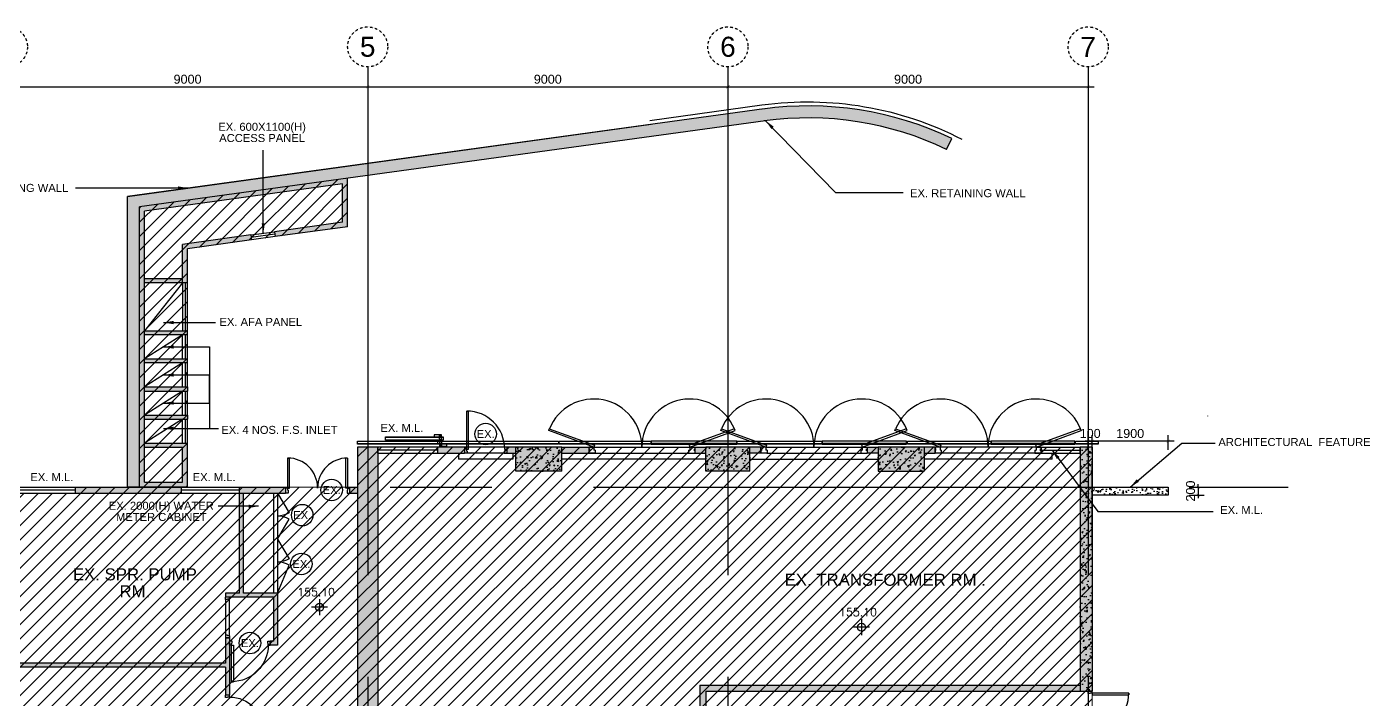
# Model space of a CAD drawing. Header units: millimetres. Extents: x 0 to 61044, y 27 to 39885.
# Drawn here: x 27486 to 61044, y 23084 to 39885 of the extents above; entities that cross this region are included whole.
import ezdxf

# ---------------------------------------------------------------- set-up
doc = ezdxf.new("R2010")
doc.units = ezdxf.units.MM
doc.linetypes.add('CENTERX2', pattern=[101.6, 63.5, -12.7, 12.7, -12.7])
doc.linetypes.add('DASHDOT', pattern=[25.4, 12.7, -6.35, 0, -6.35])
doc.layers.get('Defpoints').update_dxf_attribs({"color": 8})
for name, color, linetype in [('arrow', 8, 'Continuous'), ('DLN020__', 8, 'DASHDOT'), ('DLN032__', 8, 'Continuous'), ('DLN118__', 8, 'Continuous'), ('DLN220__', 8, 'Continuous'), ('DLN314__', 8, 'Continuous'), ('DLN580__', 8, 'Continuous'), ('DLN810__', 8, 'Continuous'), ('Door', 8, 'Continuous'), ('Existing Door mark', 8, 'Continuous'), ('FITDOOR', 8, 'Continuous'), ('FITDOOR NON GBP', 8, 'Continuous'), ('FSD', 8, 'Continuous'), ('GBP Dim', 8, 'Continuous'), ('GBP Text 200', 8, 'Continuous'), ('GBP Text 250', 8, 'Continuous'), ('grid', 8, 'CENTERX2'), ('hatch', 8, 'Continuous'), ('Hatch_Stru', 8, 'Continuous'), ('LEVEL', 8, 'Continuous'), ('Road alignment', 8, 'Continuous'), ('TEXT Ref', 8, 'Continuous'), ('WALL-EX', 8, 'Continuous'), ('WALL-STRUCTURE', 8, 'Continuous')]:
    doc.layers.add(name, color=color, linetype=linetype)
doc.layers.add('LP-furn loose', color=8, linetype='Continuous', lineweight=0)
doc.styles.add('BH', font='arial.ttf')
doc.styles.add('ROMANS', font='romans.shx')
doc.styles.get("Standard").update_dxf_attribs({"font": 'arial.ttf'})
doc.styles.add('SWIS721LT450', font='swissl.ttf')
doc.dimstyles.new('200 GBP', dxfattribs={"dimscale": 1.5, "dimtxt": 150, "dimasz": 50, "dimexe": 100, "dimexo": 50, "dimgap": 50, "dimtad": 1, "dimdec": 0, "dimzin": 0, "dimdsep": 46, "dimtxsty": 'BH', "dimblk": 'ARCHTICK', "dimcen": 0.09, "dimdle": 100, "dimclrd": 9, "dimclre": 9, "dimclrt": 1, "dimadec": 0, "dimazin": 0, "dimtfac": 1, "dimtdec": 0, "dimtix": 1, "dimtmove": 2, "dimatfit": 3, "dimldrblk": 'ARCHTICK', "dimfxl": 300, "dimfxlon": 1, "dimtolj": 1, "dimtzin": 0, "dimarcsym": 0})
doc.dimstyles.get("Standard").update_dxf_attribs({"dimtxt": 0.18, "dimasz": 0.18, "dimexe": 0.18, "dimexo": 0.0625, "dimgap": 0.09, "dimtad": 0, "dimtih": 1, "dimtoh": 1, "dimdec": 4, "dimzin": 0, "dimdsep": 46, "dimtxsty": 'Standard', "dimcen": 0.09, "dimadec": 0, "dimazin": 0, "dimtfac": 1, "dimtdec": 4, "dimtofl": 0, "dimtmove": 0, "dimatfit": 3, "dimfxl": 1, "dimtolj": 1, "dimtzin": 0, "dimarcsym": 0})
pattern_1 = [(50, (53800, 17234.53), (364.3693, -31.878), [38.1, -419.1]), (355, (53800, 17234.53), (-70.4857, 382.113), [30.48, -335.28]), (100.451, (53830.36, 17231.88), (293.885, 350.2334), [32.38, -356.18]), (46.1842, (53800, 17336.13), (542.158, -84.085), [57.15, -628.65]), (96.6356, (53845.2, 17329.1), (474.808, 494.851), [48.57, -534.27]), (351.184, (53800, 17336.13), (474.809, 494.85), [45.72, -502.92]), (21, (53850.8, 17310.73), (303.2298, -204.531), [38.1, -419.1]), (326, (53850.8, 17310.73), (123.604, 368.376), [30.48, -335.28]), (71.4514, (53876.07, 17293.7), (426.833, 163.846), [32.38, -356.18]), (37.5, (53800, 17234.53), (6.1772, 169.1101), [0, -331.216, 0, -340.36, 0, -336.55]), (7.5, (53800, 17234.53), (133.6393, 200.3611), [0, -194.056, 0, -323.596, 0, -128.27]), (327.5, (53686.71, 17234.53), (271.1812, -11.4575), [0, -127, 0, -396.24, 0, -525.78]), (317.5, (53635.91, 17234.53), (296.2584, 50.853), [0, -165.1, 0, -263.144, 0, -373.38])]

# ---------------------------------------------------------------- blocks, each defined once
blk = doc.blocks.new('A$C65CE4B9B')
at = {"layer": 'DLN020__', "ltscale": 5}
for centre in [(-32000, 11000), (-23000, 11000), (-14000, 11000), (-5000, 11000)]:
    blk.add_circle(centre, 500, dxfattribs=at)
at = {"layer": 'grid', "ltscale": 200}
for p, q in [((-23000, 10500), (-23000, -20450)), ((-14000, 10500), (-14000, -20450)), ((-5000, 10500), (-5000, -8450)), ((-58000, 0), (0, 0))]:
    blk.add_line(p, q, dxfattribs=at)
at = {"layer": 'DLN020__', "ltscale": 5, "char_height": 500, "width": 746.16, "attachment_point": 5, "style": 'SWIS721LT450'}
for s, insert in [('5', (-23000, 11000)), ('6', (-14000, 11000)), ('7', (-5000, 11000))]:
    blk.add_mtext(s, dxfattribs=dict(at, insert=insert))
blk = doc.blocks.new('DR1CM')
at = {"layer": 'Door'}
blk.add_arc((0, 0), 1, 0, 90, dxfattribs=at)
blk = doc.blocks.new('DR1CL2')
at = {"layer": 'Door'}
for p, q in [((50, 0), (0, 0)), ((0, 0), (0, -75)), ((50, 0), (50, -50)), ((0, -75), (0, -100)), ((62.5, -100), (0, -100)), ((62.5, -50), (50, -50)), ((62.5, -50), (62.5, -100))]:
    blk.add_line(p, q, dxfattribs=at)
blk = doc.blocks.new('DR1CD')
at = {"layer": 'Door'}
for p, q in [((0, 1), (45, 1)), ((0, 1), (0, 0)), ((45, 0), (45, 1)), ((0, 0), (45, 0))]:
    blk.add_line(p, q, dxfattribs=at)
blk = doc.blocks.new('DR1CL3')
at = {"layer": 'Door'}
for p, q in [((0, 0), (0, -37.5)), ((50, 0), (0, 0)), ((50, 0), (50, -50)), ((12, -37.5), (0, -37.5)), ((12, -87.5), (0, -87.5)), ((0, -87.5), (0, -125)), ((62.5, -125), (0, -125)), ((62.5, -50), (50, -50)), ((62.5, -50), (62.5, -125))]:
    blk.add_line(p, q, dxfattribs=at)
blk = doc.blocks.new('DR2M')
at = {"layer": 'Door'}
for centre, start, end in [((0, 0), 0, 90), ((1, 0), 90, 180)]:
    blk.add_arc(centre, 0.5, start, end, dxfattribs=at)
blk = doc.blocks.new('DR1CR3')
at = {"layer": 'Door'}
for p, q in [((-50, 0), (0, 0)), ((-50, 0), (-50, -50)), ((0, 0), (0, -37.5)), ((-62.5, -50), (-62.5, -125)), ((-62.5, -50), (-50, -50)), ((-62.5, -125), (0, -125)), ((-12, -37.5), (0, -37.5)), ((-12, -87.5), (0, -87.5)), ((0, -87.5), (0, -125))]:
    blk.add_line(p, q, dxfattribs=at)
blk = doc.blocks.new('DR1CR2')
at = {"layer": 'Door'}
for p, q in [((-50, 0), (-50, -50)), ((-50, 0), (0, 0)), ((0, 0), (0, -75)), ((-62.5, -50), (-50, -50)), ((-62.5, -50), (-62.5, -100)), ((-62.5, -100), (0, -100)), ((0, -75), (0, -100))]:
    blk.add_line(p, q, dxfattribs=at)
blk = doc.blocks.new('ELEX')
at = {"layer": 'DLN032__'}
for p, q in [((0.5, 0), (-0.5, 0)), ((0, 0.5), (0, -0.5))]:
    blk.add_line(p, q, dxfattribs=at)
blk.add_circle((0, 0), 0.25, dxfattribs=at)
at = {"layer": 'DLN032__', "style": 'ROMANS'}
blk.add_attdef('ELEX', (0.257, 0.354), '', height=0.5, dxfattribs=at)
blk = doc.blocks.new('_ArchTick')
at = {"color": 0, "const_width": 0.1}
blk.add_lwpolyline([(0.5, 0.5), (-0.5, -0.5)], dxfattribs=at)
blk = doc.blocks.new('*D17')
at = {"layer": 'Defpoints', "color": 0, "transparency": 16777216}
for p in [(37000, 45950), (46000, 45950), (46000, 45450)]:
    blk.add_point(p, dxfattribs=at)
at = {"layer": 'GBP Dim', "color": 9, "lineweight": -2, "transparency": 16777216}
for p, q in [((37000, 45875), (37000, 45300)), ((46000, 45875), (46000, 45300)), ((36850, 45450), (46150, 45450))]:
    blk.add_line(p, q, dxfattribs=at)
at = {"layer": 'GBP Dim', "color": 9, "lineweight": -2, "transparency": 16777216, "xscale": 75, "yscale": 75, "zscale": 75, "rotation": 180}
blk.add_blockref('_ArchTick', (37000, 45450), dxfattribs=at)
at = {"layer": 'GBP Dim', "color": 9, "lineweight": -2, "transparency": 16777216, "xscale": 75, "yscale": 75, "zscale": 75}
blk.add_blockref('_ArchTick', (46000, 45450), dxfattribs=at)
at = {"layer": 'GBP Dim', "transparency": 16777216, "insert": (41500, 45640), "char_height": 225, "attachment_point": 5, "style": 'BH'}
blk.add_mtext('\\A1;9000', dxfattribs=at)
blk = doc.blocks.new('*D18')
at = {"layer": 'Defpoints', "color": 0, "transparency": 16777216}
for p in [(46000, 45950), (55000, 45950), (55000, 45450)]:
    blk.add_point(p, dxfattribs=at)
at = {"layer": 'GBP Dim', "color": 9, "lineweight": -2, "transparency": 16777216}
for p, q in [((46000, 45875), (46000, 45300)), ((55000, 45875), (55000, 45300)), ((45850, 45450), (55150, 45450))]:
    blk.add_line(p, q, dxfattribs=at)
at = {"layer": 'GBP Dim', "color": 9, "lineweight": -2, "transparency": 16777216, "xscale": 75, "yscale": 75, "zscale": 75, "rotation": 180}
blk.add_blockref('_ArchTick', (46000, 45450), dxfattribs=at)
at = {"layer": 'GBP Dim', "color": 9, "lineweight": -2, "transparency": 16777216, "xscale": 75, "yscale": 75, "zscale": 75}
blk.add_blockref('_ArchTick', (55000, 45450), dxfattribs=at)
at = {"layer": 'GBP Dim', "transparency": 16777216, "insert": (50500, 45640), "char_height": 225, "attachment_point": 5, "style": 'BH'}
blk.add_mtext('\\A1;9000', dxfattribs=at)
blk = doc.blocks.new('*D19')
at = {"layer": 'Defpoints', "color": 0, "transparency": 16777216}
for p in [(55000, 45950), (64000, 45950), (64000, 45450)]:
    blk.add_point(p, dxfattribs=at)
at = {"layer": 'GBP Dim', "color": 9, "lineweight": -2, "transparency": 16777216}
for p, q in [((55000, 45875), (55000, 45300)), ((64000, 45875), (64000, 45300)), ((54850, 45450), (64150, 45450))]:
    blk.add_line(p, q, dxfattribs=at)
at = {"layer": 'GBP Dim', "color": 9, "lineweight": -2, "transparency": 16777216, "xscale": 75, "yscale": 75, "zscale": 75, "rotation": 180}
blk.add_blockref('_ArchTick', (55000, 45450), dxfattribs=at)
at = {"layer": 'GBP Dim', "color": 9, "lineweight": -2, "transparency": 16777216, "xscale": 75, "yscale": 75, "zscale": 75}
blk.add_blockref('_ArchTick', (64000, 45450), dxfattribs=at)
at = {"layer": 'GBP Dim', "transparency": 16777216, "insert": (59500, 45640), "char_height": 225, "attachment_point": 5, "style": 'BH'}
blk.add_mtext('\\A1;9000', dxfattribs=at)
blk = doc.blocks.new('*D102')
at = {"layer": 'Defpoints', "color": 0, "transparency": 16777216}
for p in [(54100, 29532), (56000, 29243), (54100, 29025)]:
    blk.add_point(p, dxfattribs=at)
at = {"layer": 'GBP Dim', "color": 9, "lineweight": -2, "transparency": 16777216}
for p, q in [((56150, 29532), (53950, 29532)), ((54100, 29307), (54100, 29682)), ((56000, 29318), (56000, 29682))]:
    blk.add_line(p, q, dxfattribs=at)
at = {"layer": 'GBP Dim', "color": 9, "lineweight": -2, "transparency": 16777216, "xscale": 75, "yscale": 75, "zscale": 75, "rotation": 180}
blk.add_blockref('_ArchTick', (54100, 29532), dxfattribs=at)
at = {"layer": 'GBP Dim', "color": 9, "lineweight": -2, "transparency": 16777216, "xscale": 75, "yscale": 75, "zscale": 75}
blk.add_blockref('_ArchTick', (56000, 29532), dxfattribs=at)
at = {"layer": 'GBP Dim', "transparency": 16777216, "insert": (55050, 29722), "char_height": 225, "attachment_point": 5, "style": 'BH'}
blk.add_mtext('\\A1;1900', dxfattribs=at)
blk = doc.blocks.new('*D103')
at = {"layer": 'Defpoints', "color": 0, "transparency": 16777216}
for p in [(56000, 28385), (56000, 28184), (56746, 28184)]:
    blk.add_point(p, dxfattribs=at)
at = {"layer": 'GBP Dim', "color": 9, "lineweight": -2, "transparency": 16777216}
for p, q in [((56521, 28385), (56896, 28385)), ((56746, 28385), (56746, 28460)), ((56746, 28385), (56746, 28184)), ((56521, 28184), (56896, 28184)), ((56746, 28184), (56746, 28109))]:
    blk.add_line(p, q, dxfattribs=at)
at = {"layer": 'GBP Dim', "color": 9, "lineweight": -2, "transparency": 16777216, "xscale": 75, "yscale": 75, "zscale": 75}
for p, rotation in [((56746, 28385), 270), ((56746, 28184), 90)]:
    blk.add_blockref('_ArchTick', p, dxfattribs=dict(at, rotation=rotation))
at = {"layer": 'GBP Dim', "transparency": 16777216, "insert": (56557, 28284), "char_height": 225, "attachment_point": 5, "rotation": 90, "style": 'BH'}
blk.add_mtext('\\A1;200', dxfattribs=at)
blk = doc.blocks.new('A$C11B774D8')
at = {"layer": 'Existing Door mark'}
blk.add_circle((269, 269), 269, dxfattribs=at)
at = {"layer": 'Existing Door mark', "insert": (269, 269), "char_height": 200, "width": 2794.73, "attachment_point": 5, "line_spacing_factor": 0.84, "style": 'BH'}
blk.add_mtext('EX.', dxfattribs=at)
blk = doc.blocks.new('*D139')
at = {"layer": 'Defpoints', "color": 0, "transparency": 16777216}
for p in [(54000, 29532), (54100, 29243), (54000, 29025)]:
    blk.add_point(p, dxfattribs=at)
at = {"layer": 'GBP Dim', "color": 9, "lineweight": -2, "transparency": 16777216}
for p, q in [((54000, 29532), (53925, 29532)), ((54000, 29307), (54000, 29682)), ((54100, 29532), (54000, 29532)), ((54100, 29318), (54100, 29682)), ((54100, 29532), (54175, 29532))]:
    blk.add_line(p, q, dxfattribs=at)
at = {"layer": 'GBP Dim', "color": 9, "lineweight": -2, "transparency": 16777216, "xscale": 75, "yscale": 75, "zscale": 75}
blk.add_blockref('_ArchTick', (54000, 29532), dxfattribs=at)
at = {"layer": 'GBP Dim', "color": 9, "lineweight": -2, "transparency": 16777216, "xscale": 75, "yscale": 75, "zscale": 75, "rotation": 180}
blk.add_blockref('_ArchTick', (54100, 29532), dxfattribs=at)
at = {"layer": 'GBP Dim', "transparency": 16777216, "insert": (54050, 29722), "char_height": 225, "attachment_point": 5, "style": 'BH'}
blk.add_mtext('\\A1;100', dxfattribs=at)
blk = doc.blocks.new('GRID DIM')
at = {"layer": 'GBP Dim'}
for base, p1, p2, picture, middle in [((46000, 45450), (37000, 45950), (46000, 45950), '*D17', (41500, 45639.9)), ((55000, 45450), (46000, 45950), (55000, 45950), '*D18', (50500, 45639.9)), ((64000, 45450), (55000, 45950), (64000, 45950), '*D19', (59500, 45639.9))]:
    dim = blk.add_linear_dim(base=base, p1=p1, p2=p2, dimstyle='200 GBP', override={"dimclrt": 256}, dxfattribs=at)
    dim.commit()
    dim.dimension.update_dxf_attribs({"geometry": picture, "text_midpoint": middle})

msp = doc.modelspace()

# ---------------------------------------------------------------- hatches: boundary and pattern name
at = {"layer": 'DLN118__'}
h = msp.add_hatch(dxfattribs=at)
h.set_pattern_fill('EARTH', color=256, scale=3000, angle=225, style=0)
h.set_pattern_definition([(225, (-20214.75, -26485.6), (-1e-13, -1060.66), [750, -750]), (225, (-20015.9, -26684.44), (-1e-13, -1060.66), [750, -750]), (225, (-19817, -26883.3), (-1e-13, -1060.66), [750, -750]), (315, (-19817, -27015.9), (1060.66, -2e-13), [750, -750]), (315, (-20015.9, -27214.8), (1060.66, -2e-13), [750, -750]), (315, (-20214.75, -27413.65), (1060.66, -2e-13), [750, -750])])
h.paths.add_polyline_path([(26750, 28384.5), (29479.4, 28384.5), (17744.4, 28386.6), (17744.4, 12936.6), (36991.1, 12934.5), (37173, 12436.6), (17244.4, 12436.6), (17244.4, 28886.6), (26282.9, 28886.6), (26568.4, 28881.8)])
at = {"layer": 'hatch'}
h = msp.add_hatch(dxfattribs=at)
h.set_pattern_fill('ANSI31', color=256, scale=2000, style=0)
h.set_pattern_definition([(45, (-10000, -7065.47), (-176.7767, 176.7767), [])])
h.paths.add_polyline_path([(31437.5, 33484.5), (31375, 33484.5), (31375, 32284.5), (31437.5, 32284.5)], flags=17)
h.paths.add_polyline_path([(31500, 33484.5), (31437.5, 33484.5), (31437.5, 32284.5), (31500, 32284.5)], flags=17)
h.paths.add_polyline_path([(31437.5, 32184.5), (31375, 32184.5), (31375, 31584.5), (31437.5, 31584.5)], flags=17)
h.paths.add_polyline_path([(31500, 32184.5), (31437.5, 32184.5), (31437.5, 31584.5), (31500, 31584.5)], flags=17)
h.paths.add_polyline_path([(31500, 31484.5), (31437.5, 31484.5), (31437.5, 30884.5), (31500, 30884.5)], flags=17)
h.paths.add_polyline_path([(31500, 30784.5), (31437.5, 30784.5), (31437.5, 30184.5), (31500, 30184.5)], flags=17)
h.paths.add_polyline_path([(33672.2, 34765.6), (33077.8, 34683.8), (33086.3, 34621.9), (33680.7, 34703.7)], flags=17)
h.paths.add_polyline_path([(33680.7, 34703.7), (33086.3, 34621.9), (33094.8, 34560), (33689.2, 34641.8)], flags=17)
h.paths.add_polyline_path([(31375, 30084.5), (31437.5, 30084.5), (31437.5, 29484.5), (31375, 29484.5)], flags=16)
h.paths.add_polyline_path([(31375, 31484.5), (31437.5, 31484.5), (31437.5, 30884.5), (31375, 30884.5)], flags=16)
h.paths.add_polyline_path([(31500, 32284.5), (31375, 32284.5), (31375, 33484.5), (31500, 33484.5), (31500, 34340.6), (33094.8, 34560), (33077.8, 34683.8), (33672.2, 34765.6), (33689.2, 34641.8), (35500, 34890.9), (35500, 36102.2), (30300, 35386.8), (30300, 28384.5), (31500, 28384.5), (31500, 29484.5), (31437.5, 29484.5), (31437.5, 30084.5), (31500, 30084.5), (31500, 30184.5), (31375, 30184.5), (31375, 30784.5), (31500, 30784.5), (31500, 30884.5), (31437.5, 30884.5), (31437.5, 31484.5), (31500, 31484.5), (31500, 31584.5), (31375, 31584.5), (31375, 32184.5), (31500, 32184.5)])
h.paths.add_polyline_path([(31350, 28234.5), (31350, 28309.5), (32800, 28309.5), (32800, 28234.5)], flags=16)
h.paths.add_polyline_path([(28700, 28309.5), (28700, 28234.5), (27250, 28234.5), (27250, 28309.5)], flags=17)
h.paths.add_polyline_path([(30025, 15034.5), (30025, 16284.5), (35750, 16284.5), (35750, 19834.5), (42316, 19834.5), (54100, 19834.5), (54100, 29384.5), (35750, 29384.5), (35750, 28384.5), (32800, 28384.5), (32800, 28309.5), (31350, 28309.5), (31350, 28384.5), (28700, 28384.5), (28700, 28309.5), (27250, 28309.5), (27250, 28384.5), (17750, 28384.5), (17750, 12934.5), (36300, 12934.5), (36300, 14134.5), (35700, 14134.5), (35700, 13294.5), (30025, 13294.5), (30025, 13394.5), (30025, 13394.5), (30025, 15034.5)])
h = msp.add_hatch(dxfattribs=at)
h.set_pattern_fill('AR-CONC', color=256, scale=2, style=0)
h.set_pattern_definition(pattern_1)
h.paths.add_polyline_path([(35750, 19834.5), (36250, 19834.5), (36250, 29384.5), (35750, 29384.5)])
h = msp.add_hatch(dxfattribs=at)
h.set_pattern_fill('AR-CONC', color=256, scale=2, style=0)
h.set_pattern_definition(pattern_1)
h.paths.add_polyline_path([(39700, 29384.5), (39700, 28784.5), (40850, 28784.5), (40850, 29384.5)])
h = msp.add_hatch(dxfattribs=at)
h.set_pattern_fill('AR-CONC', color=256, scale=2, style=0)
h.set_pattern_definition(pattern_1)
h.paths.add_polyline_path([(45550, 28784.5), (45550, 29384.5), (44450, 29384.5), (44450, 28784.5)])
h = msp.add_hatch(dxfattribs=at)
h.set_pattern_fill('AR-CONC', color=256, scale=2, style=0)
h.set_pattern_definition(pattern_1)
h.paths.add_polyline_path([(48750, 29384.5), (48750, 28784.5), (49900, 28784.5), (49900, 29384.5)])
h = msp.add_hatch(dxfattribs=at)
h.set_pattern_fill('AR-CONC', color=256, scale=2, style=0)
h.set_pattern_definition(pattern_1)
h.paths.add_polyline_path([(53800, 23284.5), (54100, 23284.5), (54100, 29384.5), (53800, 29384.5)])
h = msp.add_hatch(dxfattribs=at)
h.set_pattern_fill('AR-CONC', color=256, scale=40, style=0)
h.set_pattern_definition([(50, (-10000, -7065.47), (286.9041, -25.10085), [30, -330]), (355, (-10000, -7065.47), (-55.5005, 300.8769), [24, -264]), (100.45144, (-9976.1, -7067.56), (231.4035, 275.776), [25.4961, -280.4568]), (46.1842, (-10000, -6985.47), (426.8965, -66.2077), [45, -495]), (96.63564, (-9964.43, -6991), (373.8648, 389.6474), [38.2441, -420.6855]), (351.18416, (-10000, -6985.47), (373.8648, 389.6474), [36, -396]), (21, (-9960, -7005.47), (238.7628, -161.04756), [30, -330]), (326, (-9960, -7005.47), (97.3261, 290.06), [24, -264]), (71.45144, (-9940.1, -7018.9), (336.089, 129.0125), [25.4961, -280.4568]), (37.5, (-10000, -7065.47), (4.86394, 133.15754), [0, -260.8, 0, -268, 0, -265]), (7.5, (-10000, -7065.47), (105.22781, 157.76468), [0, -152.8, 0, -254.8, 0, -101]), (327.5, (-10089.2, -7065.47), (213.52897, -9.02195), [0, -100, 0, -312, 0, -414]), (317.5, (-10129.2, -7065.47), (233.27447, 40.042), [0, -130, 0, -207.2, 0, -294])])
h.paths.add_polyline_path([(54100, 28384.5), (56000, 28384.5), (56000, 28184.4), (54100, 28184.4)])
at = {"layer": 'Hatch_Stru'}
for points in [[(30300, 35386.8), (30300, 28384.5), (30000, 28384.5), (30000, 35648.3), (43085.5, 37448.8), (45868.6, 37831.7, -0.1471291), (50592.1, 37091.6), (50462.3, 36821.2, 0.1471255), (45909.6, 37534.5)], [(43190.9, 37160.5), (43085.5, 37448.8), (30000, 35648.3), (30000, 28384.5), (30300, 28384.5), (30300, 35386.8)], [(35375, 35958.9), (35375, 34999.9), (33672.2, 34765.6), (33689.2, 34641.8), (35500, 34890.9), (35500, 36102.2), (30300, 35386.8), (30300, 28384.5), (31500, 28384.5), (31500, 29484.5), (31375, 29484.5), (31375, 28509.5), (30425, 28509.5), (30425, 35277.8)], [(33094.8, 34560), (33077.8, 34683.8), (31375, 34449.5), (31375, 33484.5), (31500, 33484.5), (31500, 33584.5), (31500, 34340.6)], [(31375, 33584.5), (30425, 33584.5), (30425, 33484.5), (31375, 33484.5)], [(31375, 29484.5), (30425, 29484.5), (30425, 29384.5), (31375, 29384.5)], [(54100, 29384.5), (53800, 29384.5), (53800, 23284.5), (54100, 23284.5)], [(33750, 25734.5), (32900, 25734.5), (32900, 28234.5), (32800, 28234.5), (32800, 25849.6, -0.0377455), (32801.1, 25834.5, -0.0377455), (32800, 25819.5), (32800, 25734.5), (32450, 25734.5), (32450, 25634.5), (33650, 25634.5), (33650, 24534.5), (33565, 24534.5), (33565, 24434.5), (33750, 24434.5)], [(32550, 24619.5), (32450, 24619.5), (32450, 23984.5), (27200, 23984.5), (27200, 22234.5), (27300, 22234.5), (27300, 23884.5), (32450, 23884.5), (32450, 23184.5), (32550, 23184.5)]]:
    msp.add_hatch(color=256, dxfattribs=at).paths.add_polyline_path(points)
h = msp.add_hatch(color=256, dxfattribs=at)
h.paths.add_polyline_path([(31500, 32284.5), (31200, 32284.5), (30425, 32284.5), (30425, 32184.5), (31200, 32184.5), (31500, 32184.5)])
h.paths.add_polyline_path([(31500, 31584.5), (31200, 31584.5), (30425, 31584.5), (30425, 31484.5), (31200, 31484.5), (31500, 31484.5)])
h.paths.add_polyline_path([(31500, 30884.5), (31200, 30884.5), (30425, 30884.5), (30425, 30784.5), (31200, 30784.5), (31500, 30784.5)])
h.paths.add_polyline_path([(31500, 30184.5), (31200, 30184.5), (30425, 30184.5), (30425, 30084.5), (31200, 30084.5), (31500, 30084.5)])
h = msp.add_hatch(color=256, dxfattribs=at)
h.paths.add_polyline_path([(36250, 29384.5), (35750, 29384.5), (35750, 19834.5), (35850, 19834.5), (36250, 19834.5)])
h.paths.add_polyline_path([(36250, 20034.5), (39050, 20034.5), (39050, 19834.5), (38725, 19834.5), (38724.6, 17734.6), (39236.6, 17734.6), (39236.6, 17534.5), (38525.5, 17534.5), (38525.5, 19834.5), (36250, 19834.5)])
h = msp.add_hatch(color=256, dxfattribs=at)
h.paths.add_polyline_path([(38422.5, 29384.5), (37750, 29384.5), (37750, 29234.5), (38422.5, 29234.5)])
h.paths.add_polyline_path([(39700, 29384.5), (39472.5, 29384.5), (39472.5, 29234.5), (39700, 29234.5)])
h.paths.add_polyline_path([(41525, 29384.5), (40850, 29384.5), (40850, 29234.5), (41525, 29234.5)])
h.paths.add_polyline_path([(44450, 29384.5), (44175, 29384.5), (44175, 29234.5), (44450, 29234.5)])
h = msp.add_hatch(color=256, dxfattribs=at)
h.paths.add_polyline_path([(40850, 29384.5), (39700, 29384.5), (39700, 28784.5), (40850, 28784.5)])
h.paths.add_polyline_path([(45550, 29384.5), (44450, 29384.5), (44450, 28784.5), (45550, 28784.5)])
h.paths.add_polyline_path([(49900, 29384.5), (48750, 29384.5), (48750, 28784.5), (49900, 28784.5)])
h = msp.add_hatch(color=256, dxfattribs=at)
h.paths.add_polyline_path([(45825, 29384.5), (45550, 29384.5), (45550, 29234.5), (45825, 29234.5), (45825, 29303.3)])
h.paths.add_polyline_path([(48750, 29384.5), (48475, 29384.5), (48475, 29234.5), (48750, 29234.5)])
h.paths.add_polyline_path([(50175, 29303.3), (50175, 29384.5), (49900, 29384.5), (49900, 29234.5), (50175, 29234.5)])
h = msp.add_hatch(color=256, dxfattribs=at)
h.paths.add_polyline_path([(31350, 28384.5), (28700, 28384.5), (28700, 28234.5), (31350, 28234.5)])
h.paths.add_polyline_path([(33950, 28272), (33950, 28384.5), (32800, 28384.5), (32800, 28234.5), (33950, 28234.5)])
h.paths.add_polyline_path([(35750, 28384.5), (35550, 28384.5), (35550, 28234.5), (35750, 28234.5)])
h = msp.add_hatch(color=256, dxfattribs=at)
h.paths.add_polyline_path([(53800, 23434.5), (51750, 23434.5), (51750, 23284.5), (53800, 23284.5)])
h.paths.add_polyline_path([(51750, 23434.5), (50750, 23434.5), (50750, 23284.5), (51750, 23284.5)])
h.paths.add_polyline_path([(50750, 23434.5), (48750, 23434.5), (48750, 23284.5), (50750, 23284.5)])
h.paths.add_polyline_path([(48750, 23434.5), (47750, 23434.5), (47750, 23284.5), (48750, 23284.5)])
h.paths.add_polyline_path([(47750, 23434.5), (45750, 23434.5), (45750, 23284.5), (47750, 23284.5)])
h.paths.add_polyline_path([(45750, 23434.5), (44750, 23434.5), (44750, 23284.5), (45750, 23284.5)])
h.paths.add_polyline_path([(44750, 23434.5), (44300, 23434.5), (44300, 20334.5), (44450, 20334.5), (44450, 23284.5), (44750, 23284.5)])

# ---------------------------------------------------------------- linework, layer by layer
msp.add_line((33750, 27084.5), (33750, 27084.5))
at = {"layer": 'DLN220__', "ltscale": 5}
for points in [[(38272.5, 29234.5), (38272.5, 29084.5)], [(39472.5, 29384.5), (38422.5, 29384.5)], [(39472.5, 29234.5), (38422.5, 29234.5)], [(39622.5, 29234.5), (39622.5, 29084.5)], [(41525, 29384.5), (44175, 29384.5)], [(41525, 29234.5), (44175, 29234.5)], [(45950, 29384.5), (48475, 29384.5)], [(45975, 29234.5), (48475, 29234.5)], [(52825, 29384.5), (50175, 29384.5)], [(52825, 29234.5), (50175, 29234.5)], [(53100, 29084.5), (53100, 29234.5)], [(39622.5, 29084.5), (38272.5, 29084.5)], [(44450, 29084.5), (40850, 29084.5)], [(45550, 29084.5), (48750, 29084.5)], [(53100, 29084.5), (49900, 29084.5)], [(33750, 28234.5), (33750, 25734.5)], [(32450, 25572), (32450, 24682)], [(32550, 24669.5), (32550, 25584.5)]]:
    msp.add_lwpolyline(points, dxfattribs=at)
at = {"layer": 'DLN220__', "ltscale": 20}
msp.add_lwpolyline([(33650, 28234.5), (33650, 25734.5)], dxfattribs=at)
for points in [[(33750, 28234.5), (34037.5, 27736.6, -0.1316525), (33750, 27659.5)], [(33750, 27084.5), (34037.5, 27582.5, 0.1316525), (33750, 27659.5)], [(33750, 27084.5), (34037.5, 26586.6, -0.1316525), (33750, 26509.5)], [(33750, 25734.5), (34037.5, 26432.5, 0.1316525), (33750, 26509.5)]]:
    msp.add_lwpolyline(points, format="xyb", dxfattribs=at)
at = {"layer": 'DLN314__', "ltscale": 20}
for points in [[(36250, 29234.5), (36250, 29384.5)], [(37750, 29309.5), (36250, 29309.5)], [(37750, 29234.5), (37750, 29384.5)], [(52825, 29234.5), (52825, 29384.5)], [(52825, 29309.5), (53800, 29309.5)], [(53800, 29234.5), (53800, 29384.5)], [(28700, 28309.5), (27250, 28309.5)], [(28700, 28234.5), (28700, 28384.5)], [(31350, 28234.5), (31350, 28384.5)], [(32800, 28309.5), (31350, 28309.5)], [(32800, 28234.5), (32800, 28384.5)]]:
    msp.add_lwpolyline(points, dxfattribs=at)
at = {"layer": 'DLN580__'}
msp.add_line((31500, 29484.5), (31500, 30084.5), dxfattribs=at)
for points in [[(33077.8, 34683.8), (33672.2, 34765.6)], [(33680.7, 34703.7), (33086.3, 34621.9)], [(33689.2, 34641.8), (33094.8, 34560)], [(31375, 33484.5), (31375, 32284.5)], [(31437.5, 33484.5), (31437.5, 32284.5)], [(31500, 32284.5), (31500, 33484.5)], [(31375, 31584.5), (31375, 32184.5)], [(31437.5, 32184.5), (31437.5, 31584.5)], [(31500, 31584.5), (31500, 32184.5)], [(31375, 30884.5), (31375, 31484.5)], [(31437.5, 31484.5), (31437.5, 30884.5)], [(31500, 30884.5), (31500, 31484.5)], [(31375, 30184.5), (31375, 30784.5)], [(31437.5, 30784.5), (31437.5, 30184.5)], [(31500, 30184.5), (31500, 30784.5)], [(31375, 29484.5), (31375, 30084.5)], [(31437.5, 30084.5), (31437.5, 29484.5)]]:
    msp.add_lwpolyline(points, dxfattribs=at)
at = {"layer": 'DLN810__'}
msp.add_lwpolyline([(56981.4, 30165.8, -0.0002337), (56981.9, 30156.4, -0.0002337)], format="xyb", dxfattribs=at)
msp.add_lwpolyline([(56981.4, 30165.8, -0.0002337), (56981.9, 30156.4, -0.0002337)], format="xyb", dxfattribs=at)
at = {"layer": 'FITDOOR NON GBP', "ltscale": 50}
for points in [[(42850, 29384.5, 0.8232444), (40538.6, 29837)], [(45161.4, 29837, 0.8232444), (42850, 29384.5)], [(47150, 29384.5, 0.8232444), (44838.6, 29837)], [(49461.4, 29837, 0.8232444), (47150, 29384.5)], [(51500, 29384.5, 0.8228965), (49187.8, 29837.2)], [(53811.4, 29837, 0.8232444), (51500, 29384.5)]]:
    msp.add_lwpolyline(points, format="xyb", dxfattribs=at)
at = {"layer": 'FITDOOR NON GBP'}
for points in [[(35750, 29534.5), (37745, 29534.5), (37745, 29454.5), (35750, 29454.5)], [(35750, 29534.5), (37745, 29534.5), (37745, 29454.5), (35750, 29454.5)], [(35750, 29534.5), (37745, 29534.5), (37745, 29454.5), (35750, 29454.5)], [(35750, 29534.5), (37745, 29534.5), (37745, 29454.5), (35750, 29454.5)], [(37885, 29559.5), (36445, 29559.5), (36445, 29639.5), (37885, 29639.5)], [(37885, 29559.5), (36445, 29559.5), (36445, 29639.5), (37885, 29639.5)], [(37885, 29559.5), (36445, 29559.5), (36445, 29639.5), (37885, 29639.5)], [(37885, 29559.5), (36445, 29559.5), (36445, 29639.5), (37885, 29639.5)], [(37755, 29534.5), (40770, 29534.5), (40770, 29454.5), (37755, 29454.5)], [(37755, 29534.5), (40770, 29534.5), (40770, 29454.5), (37755, 29454.5)], [(37755, 29534.5), (40770, 29534.5), (40770, 29454.5), (37755, 29454.5)], [(37755, 29534.5), (40770, 29534.5), (40770, 29454.5), (37755, 29454.5)], [(37837, 29689.5), (37787, 29689.5), (37787, 29639.5), (37837, 29639.5)], [(37837, 29689.5), (37787, 29689.5), (37787, 29639.5), (37837, 29639.5)], [(37832, 29644.4), (37792, 29644.4), (37792, 29684.4), (37832, 29684.4)], [(37832, 29644.4), (37792, 29644.4), (37792, 29684.4), (37832, 29684.4)], [(40522.4, 29795), (40537.8, 29837.2), (41665.4, 29426.8), (41650, 29384.5)], [(40780, 29534.5), (43070, 29534.5), (43070, 29454.5), (40780, 29454.5)], [(40780, 29534.5), (43070, 29534.5), (43070, 29454.5), (40780, 29454.5)], [(40780, 29534.5), (43070, 29534.5), (43070, 29454.5), (40780, 29454.5)], [(40780, 29534.5), (43070, 29534.5), (43070, 29454.5), (40780, 29454.5)], [(45220, 29534.5), (43080, 29534.5), (43080, 29454.5), (45220, 29454.5)], [(45220, 29534.5), (43080, 29534.5), (43080, 29454.5), (45220, 29454.5)], [(45220, 29534.5), (43080, 29534.5), (43080, 29454.5), (45220, 29454.5)], [(45220, 29534.5), (43080, 29534.5), (43080, 29454.5), (45220, 29454.5)], [(45177.6, 29795), (45162.2, 29837.2), (44034.6, 29426.8), (44050, 29384.5)], [(44822.4, 29795), (44837.8, 29837.2), (45965.4, 29426.8), (45950, 29384.5)], [(45230, 29534.5), (47345, 29534.5), (47345, 29454.5), (45230, 29454.5)], [(45230, 29534.5), (47345, 29534.5), (47345, 29454.5), (45230, 29454.5)], [(45230, 29534.5), (47345, 29534.5), (47345, 29454.5), (45230, 29454.5)], [(45230, 29534.5), (47345, 29534.5), (47345, 29454.5), (45230, 29454.5)], [(49465, 29534.5), (47355, 29534.5), (47355, 29454.5), (49465, 29454.5)], [(49465, 29534.5), (47355, 29534.5), (47355, 29454.5), (49465, 29454.5)], [(49465, 29534.5), (47355, 29534.5), (47355, 29454.5), (49465, 29454.5)], [(49465, 29534.5), (47355, 29534.5), (47355, 29454.5), (49465, 29454.5)], [(49477.6, 29795), (49462.2, 29837.2), (48334.6, 29426.8), (48350, 29384.5)], [(49172.4, 29795), (49187.8, 29837.2), (50315.4, 29426.8), (50300, 29384.5)], [(49485, 29534.5), (51570, 29534.5), (51570, 29454.5), (49485, 29454.5)], [(49485, 29534.5), (51570, 29534.5), (51570, 29454.5), (49485, 29454.5)], [(49485, 29534.5), (51570, 29534.5), (51570, 29454.5), (49485, 29454.5)], [(49485, 29534.5), (51570, 29534.5), (51570, 29454.5), (49485, 29454.5)], [(53670, 29534.5), (51580, 29534.5), (51580, 29454.5), (53670, 29454.5)], [(53670, 29534.5), (51580, 29534.5), (51580, 29454.5), (53670, 29454.5)], [(53670, 29534.5), (51580, 29534.5), (51580, 29454.5), (53670, 29454.5)], [(53670, 29534.5), (51580, 29534.5), (51580, 29454.5), (53670, 29454.5)], [(53827.6, 29795), (53812.2, 29837.2), (52684.6, 29426.8), (52700, 29384.5)], [(53680, 29534.5), (54250, 29534.5), (54250, 29454.5), (53680, 29454.5)], [(53680, 29534.5), (54250, 29534.5), (54250, 29454.5), (53680, 29454.5)], [(53680, 29534.5), (54250, 29534.5), (54250, 29454.5), (53680, 29454.5)], [(53680, 29534.5), (54250, 29534.5), (54250, 29454.5), (53680, 29454.5)], [(37803, 29404.5), (37853, 29404.5), (37853, 29454.5), (37803, 29454.5)], [(37803, 29404.5), (37853, 29404.5), (37853, 29454.5), (37803, 29454.5)], [(37808, 29449.6), (37848, 29449.6), (37848, 29409.6), (37808, 29409.6)], [(37808, 29449.6), (37848, 29449.6), (37848, 29409.6), (37808, 29409.6)]]:
    msp.add_lwpolyline(points, close=True, dxfattribs=at)
for points in [[(37885, 29619.5), (36445, 29619.5)], [(37885, 29619.5), (36445, 29619.5)], [(37885, 29619.5), (36445, 29619.5)], [(37885, 29619.5), (36445, 29619.5)], [(37784.6, 29547), (37855.4, 29547)], [(37784.6, 29547), (37855.4, 29547)], [(37855.4, 29547), (37784.6, 29547)], [(37855.4, 29547), (37784.6, 29547)], [(37820, 29576.9), (37820, 29517.1)], [(37820, 29576.9), (37820, 29517.1)], [(37820, 29517.1), (37820, 29576.9)], [(37820, 29517.1), (37820, 29576.9)], [(35750, 29474.5), (37745, 29474.5)], [(35750, 29474.5), (37745, 29474.5)], [(35750, 29474.5), (37745, 29474.5)], [(35750, 29474.5), (37745, 29474.5)], [(37755, 29474.5), (40770, 29474.5)], [(37755, 29474.5), (40770, 29474.5)], [(37755, 29474.5), (40770, 29474.5)], [(37755, 29474.5), (40770, 29474.5)], [(40780, 29474.5), (43070, 29474.5)], [(40780, 29474.5), (43070, 29474.5)], [(40780, 29474.5), (43070, 29474.5)], [(40780, 29474.5), (43070, 29474.5)], [(41650, 29384.5), (41525, 29384.5)], [(41525, 29384.5), (41525, 29334.5)], [(41555, 29334.5), (41525, 29334.5)], [(41525, 29303.3), (41525, 29234.5)], [(41555, 29303.3), (41525, 29303.3)], [(41681.3, 29234.5), (41525, 29234.5)], [(41650, 29384.5), (41650, 29303.3)], [(41681.3, 29303.3), (41650, 29303.3)], [(41681.3, 29303.3), (41681.3, 29234.5)], [(45220, 29474.5), (43080, 29474.5)], [(45220, 29474.5), (43080, 29474.5)], [(45220, 29474.5), (43080, 29474.5)], [(45220, 29474.5), (43080, 29474.5)], [(44018.8, 29303.3), (44018.8, 29234.5)], [(44018.8, 29303.3), (44050, 29303.3)], [(44018.8, 29234.5), (44175, 29234.5)], [(44050, 29384.5), (44175, 29384.5)], [(44050, 29384.5), (44050, 29303.3)], [(44145, 29334.5), (44175, 29334.5)], [(44145, 29303.3), (44175, 29303.3)], [(44175, 29384.5), (44175, 29334.5)], [(44175, 29303.3), (44175, 29234.5)], [(45230, 29474.5), (47345, 29474.5)], [(45230, 29474.5), (47345, 29474.5)], [(45230, 29474.5), (47345, 29474.5)], [(45230, 29474.5), (47345, 29474.5)], [(45950, 29384.5), (45825, 29384.5)], [(45825, 29384.5), (45825, 29334.5)], [(45855, 29334.5), (45825, 29334.5)], [(45825, 29303.3), (45825, 29234.5)], [(45855, 29303.3), (45825, 29303.3)], [(45981.3, 29234.5), (45825, 29234.5)], [(45950, 29384.5), (45950, 29303.3)], [(45981.3, 29303.3), (45950, 29303.3)], [(45981.3, 29303.3), (45981.3, 29234.5)], [(49465, 29474.5), (47355, 29474.5)], [(49465, 29474.5), (47355, 29474.5)], [(49465, 29474.5), (47355, 29474.5)], [(49465, 29474.5), (47355, 29474.5)], [(48318.8, 29303.3), (48318.8, 29234.5)], [(48318.8, 29303.3), (48350, 29303.3)], [(48318.8, 29234.5), (48475, 29234.5)], [(48350, 29384.5), (48475, 29384.5)], [(48350, 29384.5), (48350, 29303.3)], [(48445, 29334.5), (48475, 29334.5)], [(48445, 29303.3), (48475, 29303.3)], [(48475, 29384.5), (48475, 29334.5)], [(48475, 29303.3), (48475, 29234.5)], [(49485, 29474.5), (51570, 29474.5)], [(49485, 29474.5), (51570, 29474.5)], [(49485, 29474.5), (51570, 29474.5)], [(49485, 29474.5), (51570, 29474.5)], [(50300, 29384.5), (50175, 29384.5)], [(50175, 29384.5), (50175, 29334.5)], [(50205, 29334.5), (50175, 29334.5)], [(50175, 29303.3), (50175, 29234.5)], [(50205, 29303.3), (50175, 29303.3)], [(50331.3, 29234.5), (50175, 29234.5)], [(50300, 29384.5), (50300, 29303.3)], [(50331.3, 29303.3), (50300, 29303.3)], [(50331.3, 29303.3), (50331.3, 29234.5)], [(53670, 29474.5), (51580, 29474.5)], [(53670, 29474.5), (51580, 29474.5)], [(53670, 29474.5), (51580, 29474.5)], [(53670, 29474.5), (51580, 29474.5)], [(52668.8, 29303.3), (52668.8, 29234.5)], [(52668.8, 29303.3), (52700, 29303.3)], [(52668.8, 29234.5), (52825, 29234.5)], [(52700, 29384.5), (52825, 29384.5)], [(52700, 29384.5), (52700, 29303.3)], [(52795, 29334.5), (52825, 29334.5)], [(52795, 29303.3), (52825, 29303.3)], [(52825, 29384.5), (52825, 29334.5)], [(52825, 29303.3), (52825, 29234.5)], [(53680, 29474.5), (54250, 29474.5)], [(53680, 29474.5), (54250, 29474.5)], [(53680, 29474.5), (54250, 29474.5)], [(53680, 29474.5), (54250, 29474.5)]]:
    msp.add_lwpolyline(points, dxfattribs=at)
for points in [[(37843.1, 29547), (37843.1, 29689.5), (37663, 29689.5), (37663, 29639.5), (37765.3, 29639.5, -0.38112), (37785.2, 29621.7), (37796, 29547)], [(37843.1, 29547), (37843.1, 29689.5), (37663, 29689.5), (37663, 29639.5), (37765.3, 29639.5, -0.38112), (37785.2, 29621.7), (37796, 29547)], [(37795.9, 29547, 1.0071814), (37843, 29547)], [(37795.9, 29547, 1.0071814), (37843, 29547)], [(37796, 29547, 1.0071814), (37843.1, 29547)], [(37796, 29547, 1.0071814), (37843.1, 29547)], [(37844, 29547, 1.0071814), (37796.9, 29547)], [(37844, 29547, 1.0071814), (37796.9, 29547)], [(37796.9, 29547), (37796.9, 29404.5), (37977, 29404.5), (37977, 29454.5), (37874.7, 29454.5, -0.38112), (37854.8, 29472.3), (37844, 29547)], [(37796.9, 29547), (37796.9, 29404.5), (37977, 29404.5), (37977, 29454.5), (37874.7, 29454.5, -0.38112), (37854.8, 29472.3), (37844, 29547)], [(37844.1, 29547, 1.0071814), (37797, 29547)], [(37844.1, 29547, 1.0071814), (37797, 29547)]]:
    msp.add_lwpolyline(points, format="xyb", dxfattribs=at)
msp.add_circle((37820, 29547), 12.5, dxfattribs=at)
msp.add_circle((37820, 29547), 12.5, dxfattribs=at)
msp.add_circle((37820, 29547), 12.5, dxfattribs=at)
msp.add_circle((37820, 29547), 12.5, dxfattribs=at)
at = {"layer": 'FSD'}
for p, q in [((31375, 33484.5), (30425, 32284.5)), ((31375, 32184.5), (30425, 31584.5)), ((31375, 31484.5), (30425, 30884.5)), ((31375, 30784.5), (30425, 30184.5)), ((31375, 30084.5), (30425, 29484.5))]:
    msp.add_line(p, q, dxfattribs=at)
at = {"layer": 'LP-furn loose'}
msp.add_lwpolyline([(17750, 28384.5), (35750, 28384.5), (35750, 29384.5), (54100, 29384.5), (54100, 12934.5), (17750, 12934.5), (17750, 28384.5)], dxfattribs=at)
at = {"layer": 'Road alignment', "ltscale": 200}
msp.add_lwpolyline([(43049.7, 37546.8), (45849.6, 37932, -0.1544551), (50847.2, 37075.1)], format="xyb", dxfattribs=at)
at = {"layer": 'WALL-EX'}
for p, q in [((31500, 32184.5), (31500, 32284.5)), ((31500, 31484.5), (31500, 31584.5)), ((31500, 30884.5), (31500, 30784.5)), ((31500, 30184.5), (31500, 30084.5)), ((31500, 28384.5), (30000, 28384.5))]:
    msp.add_line(p, q, dxfattribs=at)
for points in [[(35375, 35958.9), (30425, 35277.8)], [(35375, 34999.9), (35375, 35958.9)], [(35500, 34890.9), (35500, 36102.2)], [(35500, 34890.9), (35500, 36102.2)], [(30425, 28509.5), (30425, 35277.8)], [(35375, 34999.9), (33672.2, 34765.6)], [(33077.8, 34683.8), (31375, 34449.5)], [(33077.8, 34683.8), (33094.8, 34560)], [(33672.2, 34765.6), (33689.2, 34641.8)], [(35500, 34890.9), (33689.2, 34641.8)], [(31375, 33484.5), (31375, 34449.5)], [(33094.8, 34560), (31500, 34340.6)], [(31500, 33484.5), (31500, 34340.6)], [(31375, 33584.5), (30425, 33584.5)], [(31500, 33484.5), (30425, 33484.5)], [(30425, 32284.5), (31500, 32284.5)], [(31500, 32184.5), (30425, 32184.5)], [(30425, 31584.5), (31500, 31584.5)], [(31500, 31484.5), (30425, 31484.5)], [(30425, 30884.5), (31500, 30884.5)], [(30425, 30784.5), (31500, 30784.5)], [(30425, 30184.5), (31500, 30184.5)], [(30425, 30084.5), (31500, 30084.5)], [(30425, 29484.5), (31500, 29484.5)], [(30425, 29384.5), (31375, 29384.5)], [(31375, 28509.5), (31375, 29384.5)], [(31500, 28384.5), (31500, 29484.5)], [(30425, 28509.5), (31375, 28509.5)], [(32800, 25734.5), (32800, 28234.5)], [(32900, 25734.5), (32900, 28234.5)], [(32800, 25734.5), (32450, 25734.5)], [(32450, 25734.5), (32450, 25634.5)], [(33650, 25634.5), (32450, 25634.5)], [(33750, 25734.5), (32900, 25734.5)], [(33650, 25634.5), (33650, 24534.5)], [(33750, 25734.5), (33750, 24434.5)], [(32450, 24619.5), (32550, 24619.5)], [(32450, 24619.5), (32450, 23984.5)], [(32550, 24619.5), (32550, 23184.5)], [(33565, 24534.5), (33565, 24434.5)], [(33650, 24534.5), (33565, 24534.5)], [(33750, 24434.5), (33565, 24434.5)], [(32450, 23984.5), (27200, 23984.5)], [(32450, 23884.5), (27300, 23884.5)], [(32450, 23884.5), (32450, 23184.5)], [(32550, 23184.5), (32450, 23184.5)], [(44300, 23434.5), (44300, 20334.5)], [(44300, 23434.5), (53800, 23434.5)], [(44450, 23284.5), (53800, 23284.5)], [(44450, 23284.5), (44450, 20334.5)]]:
    msp.add_lwpolyline(points, dxfattribs=at)
at = {"layer": 'WALL-STRUCTURE'}
for p, q in [((45901.3, 37836.2), (30000, 35648.3)), ((30000, 35648.3), (43085.5, 37448.8)), ((45942.2, 37539), (30300, 35386.8)), ((50462.3, 36821.2), (50592.1, 37091.6)), ((30000, 28384.5), (30000, 35648.3)), ((30300, 28384.5), (30300, 35386.8)), ((30000, 28384.5), (30300, 28384.5))]:
    msp.add_line(p, q, dxfattribs=at)
for points in [[(35750, 29384.5), (35750, 19834.5)], [(36250, 29384.5), (35750, 29384.5)], [(36250, 29384.5), (36250, 19834.5)], [(38422.5, 29384.5), (36250, 29384.5)], [(36250, 29234.5), (38422.5, 29234.5)], [(38422.5, 29384.5), (38422.5, 29234.5)], [(39700, 29384.5), (39472.5, 29384.5)], [(39472.5, 29384.5), (39472.5, 29234.5)], [(39472.5, 29234.5), (39700, 29234.5)], [(39700, 28784.5), (39700, 29384.5)], [(40850, 29384.5), (39700, 29384.5)], [(40850, 28784.5), (40850, 29384.5)], [(40850, 29384.5), (41525, 29384.5)], [(40850, 29234.5), (41525, 29234.5)], [(41525, 29384.5), (41525, 29234.5)], [(44175, 29384.5), (44175, 29234.5)], [(44175, 29384.5), (44450, 29384.5)], [(44175, 29234.5), (44450, 29234.5)], [(45550, 29384.5), (44450, 29384.5)], [(44450, 28784.5), (44450, 29384.5)], [(45550, 28784.5), (45550, 29384.5)], [(45825, 29384.5), (45550, 29384.5)], [(45825, 29234.5), (45550, 29234.5)], [(45825, 29234.5), (45825, 29384.5)], [(48475, 29384.5), (48750, 29384.5)], [(48475, 29384.5), (48475, 29234.5)], [(48750, 29234.5), (48475, 29234.5)], [(48750, 29384.5), (48750, 28784.5)], [(49900, 29384.5), (48750, 29384.5)], [(49900, 29384.5), (49900, 28784.5)], [(50175, 29384.5), (49900, 29384.5)], [(49900, 29234.5), (50175, 29234.5)], [(50175, 29234.5), (50175, 29384.5)], [(52825, 29384.5), (53800, 29384.5)], [(52825, 29384.5), (52825, 29234.5)], [(52825, 29234.5), (53800, 29234.5)], [(54100, 29384.5), (53800, 29384.5)], [(53800, 29384.5), (53800, 23284.5)], [(54100, 29384.5), (54100, 23284.5)], [(54100, 26884.5), (54100, 29034.5)], [(54100, 29034.5), (54100, 26884.5)], [(40850, 28784.5), (39700, 28784.5)], [(45550, 28784.5), (44450, 28784.5)], [(48750, 28784.5), (49900, 28784.5)], [(27250, 28384.5), (33950, 28384.5)], [(27250, 28234.5), (33950, 28234.5)], [(33950, 28384.5), (33950, 28234.5)], [(35550, 28384.5), (35550, 28234.5)], [(35550, 28384.5), (35750, 28384.5)], [(35550, 28234.5), (35750, 28234.5)], [(53800, 23284.5), (54100, 23284.5)]]:
    msp.add_lwpolyline(points, dxfattribs=at)
msp.add_lwpolyline([(54100, 28384.5), (56000, 28384.5), (56000, 28184.4), (54100, 28184.4)], close=True, dxfattribs=at)
for radius in [8300, 8000]:
    msp.add_arc((47000, 29609.2), radius, 64.35549, 97.8344, dxfattribs=at)

# ---------------------------------------------------------------- block references
at = {"layer": 'DLN220__', "ltscale": 20, "yscale": 750}
msp.add_blockref('DR1CD', (34000, 28359.5), dxfattribs=at)
at = {"layer": 'DLN220__', "ltscale": 20}
for name, p, xscale, yscale, zscale, rotation in [('DR2M', (34000, 28359.5), 1500, 1500, 1500, 359.9999999969762), ('DR1CM', (32600, 24434.5), -915, 915, 915, 179.9999999921271)]:
    msp.add_blockref(name, p, dxfattribs=dict(at, xscale=xscale, yscale=yscale, zscale=zscale, rotation=rotation))
at = {"layer": 'DLN220__', "ltscale": 20, "xscale": -1, "yscale": 750}
msp.add_blockref('DR1CD', (35500, 28359.5), dxfattribs=at)
at = {"layer": 'Door'}
for name, p in [('DR1CL3', (33950, 28359.5)), ('DR1CR3', (35550, 28359.5))]:
    msp.add_blockref(name, p, dxfattribs=at)
at = {"layer": 'Door', "rotation": 270}
for name, p in [('DR1CL2', (32550, 25634.5)), ('DR1CR2', (32550, 24619.5)), ('DR1CL2', (54100, 23284.5))]:
    msp.add_blockref(name, p, dxfattribs=at)
at = {"layer": 'Door', "xscale": -1}
for name, p, rotation in [('DR1CL2', (32550, 24434.5), 180), ('DR1CR2', (33565, 24434.5), 180), ('DR1CR2', (32550, 23184.5), 270)]:
    msp.add_blockref(name, p, dxfattribs=dict(at, rotation=rotation))
at = {"layer": 'Door', "xscale": -1, "yscale": 915, "rotation": 180}
msp.add_blockref('DR1CD', (32600, 24434.5), dxfattribs=at)
at = {"layer": 'Door', "rotation": 270}
for p, xscale, yscale, zscale in [((54100, 23234.5), 915, 915, 915), ((32550, 22284.5), -850, 850, 850)]:
    msp.add_blockref('DR1CM', p, dxfattribs=dict(at, xscale=xscale, yscale=yscale, zscale=zscale))
at = {"layer": 'Door', "yscale": 915, "rotation": 270}
msp.add_blockref('DR1CD', (54100, 23234.5), dxfattribs=at)
at = {"layer": 'Existing Door mark'}
for p in [(38678.7, 29440.7), (34831.2, 28040.7), (34095.7, 27413.3), (34075.1, 26194.2), (32788.7, 24215.7)]:
    msp.add_blockref('A$C11B774D8', p, dxfattribs=at)
at = {"layer": 'FITDOOR', "yscale": 950}
msp.add_blockref('DR1CD', (38472, 29334.5), dxfattribs=at)
at = {"layer": 'FITDOOR', "xscale": 950, "yscale": 950, "zscale": 950}
msp.add_blockref('DR1CM', (38473.5, 29334.5), dxfattribs=at)
at = {"layer": 'FITDOOR'}
for name, p in [('DR1CL2', (38422.5, 29334.5)), ('DR1CR2', (39472.5, 29334.5))]:
    msp.add_blockref(name, p, dxfattribs=at)
at = {"layer": 'GBP Dim'}
msp.add_blockref('GRID DIM', (-10000, -7065.5), dxfattribs=at)
at = {"layer": 'grid'}
msp.add_blockref('A$C65CE4B9B', (59000, 28384.5), dxfattribs=at)
at = {"layer": 'TEXT Ref'}
ref = msp.add_blockref('ELEX', (34798.6, 25381.9), dxfattribs=dict(at, xscale=400, yscale=400, zscale=400, rotation=359.9999999969984))
ref.add_attrib('ELEX', '155.10', (34240.7, 25659.4), dxfattribs={"layer": 'LEVEL', "height": 200, "style": 'ROMANS'})
ref = msp.add_blockref('ELEX', (48337.6, 24880.9), dxfattribs=dict(at, xscale=400, yscale=400, zscale=400, rotation=359.9999999969984))
ref.add_attrib('ELEX', '155.10', (47779.7, 25158.4), dxfattribs={"layer": 'LEVEL', "height": 200, "style": 'ROMANS'})

# ---------------------------------------------------------------- texts
at = {"layer": 'GBP Text 200', "style": 'BH'}
for s, p in [('EX. RETAINING WALL', (49550.4, 35628.3)), ('EX. M.L.', (36318.6, 29762.5)), ('ARCHITECTURAL  FEATURE', (57253.3, 29408.9)), ('EX. M.L.', (27573.5, 28531.7)), ('EX. M.L.', (31628.7, 28531.7)), ('EX. M.L.', (57298.1, 27710.1))]:
    msp.add_text(s, height=200, dxfattribs=at).set_placement(p)
at = {"layer": 'GBP Text 200', "char_height": 200, "attachment_point": 5, "line_spacing_factor": 0.84, "style": 'BH'}
for s, insert, width in [('EX. 600X1100(H) ACCESS PANEL', (33362.3, 37245.3), 2818.831), ('EX. RETAINING WALL', (27075.1, 35858.9), 3510.97), ('EX. AFA PANEL', (33329.6, 32512), 3510.97), ('EX. 4 NOS. F.S. INLET', (33794.4, 29811.1), 3510.97), ('EX. 2000(H) WATER METER CABINET', (30844.8, 27775.5), 3510.97)]:
    msp.add_mtext(s, dxfattribs=dict(at, insert=insert, width=width))
at = {"layer": 'GBP Text 250', "char_height": 300, "attachment_point": 5, "line_spacing_factor": 0.85, "style": 'BH'}
for s, insert, width in [('EX. SPR. PUMP RM.', (30184.4, 25989.6), 3432.962), ('EX. TRANSFORMER RM .', (48930.7, 26065.5), 5965.998)]:
    msp.add_mtext(s, dxfattribs=dict(at, insert=insert, width=width))

# ---------------------------------------------------------------- dimensions: what is measured, and where the dimension line sits
at = {"layer": 'GBP Dim'}
for base, p1, p2, picture, middle in [((54000, 29532), (54100, 29243.4), (54000, 29025.4), '*D139', (54050, 29721.9)), ((54100, 29532), (56000, 29243.4), (54100, 29025.4), '*D102', (55050, 29721.9))]:
    dim = msp.add_linear_dim(base=base, p1=p1, p2=p2, dimstyle='200 GBP', override={"dimclrt": 256, "dimfxl": 150}, dxfattribs=at)
    dim.commit()
    dim.dimension.update_dxf_attribs({"geometry": picture, "text_midpoint": middle})
dim = msp.add_linear_dim(base=(56746.5, 28184.4), p1=(56000, 28384.5), p2=(56000, 28184.4), angle=90, dimstyle='200 GBP', override={"dimclrt": 256, "dimfxl": 150}, dxfattribs=at)
dim.commit()
dim.dimension.update_dxf_attribs({"geometry": '*D103', "text_midpoint": (56556.6, 28284.5)})

# ---------------------------------------------------------------- leaders
at = {"layer": 'arrow'}
for points in [[(45942.2, 37539), (47686.2, 35747.5), (49379.5, 35747.5)], [(33392, 34727.1), (33392, 36799)], [(31512.9, 35856.5), (29580.8, 35856.5), (28696.9, 35856.5)], [(30900, 32495.2), (32200.3, 32495.2)], [(30900, 31884.5), (32047.7, 31884.5), (32047.7, 29850.9)], [(30900, 31184.5), (32047.7, 31184.5)], [(30900, 30484.5), (32047.7, 30484.5), (32047.7, 31184.5)], [(30900, 29850.9), (32047.7, 29850.9), (32270.9, 29850.9)], [(53100, 29309.5), (54244.3, 27770.7), (57122.6, 27770.7)], [(55050, 28384.5), (56341.1, 29476.9), (57173.3, 29476.9)], [(33275, 27903.2), (32262.8, 27903.2)]]:
    msp.add_leader(points, dimstyle='Standard', override={"dimscale": 2, "dimtxt": 200, "dimasz": 125, "dimexe": 166.67, "dimexo": 100, "dimgap": 100, "dimtih": 0, "dimtoh": 0, "dimdec": 0, "dimrnd": 5.001, "dimtxsty": 'BH', "dimdle": 166.666667, "dimclrd": 9, "dimclre": 9, "dimclrt": 1, "dimtdec": 0, "dimtix": 1, "dimtofl": 1, "dimtmove": 2, "dimfxl": 50}, dxfattribs=at)

doc.saveas('drawing.dxf')
